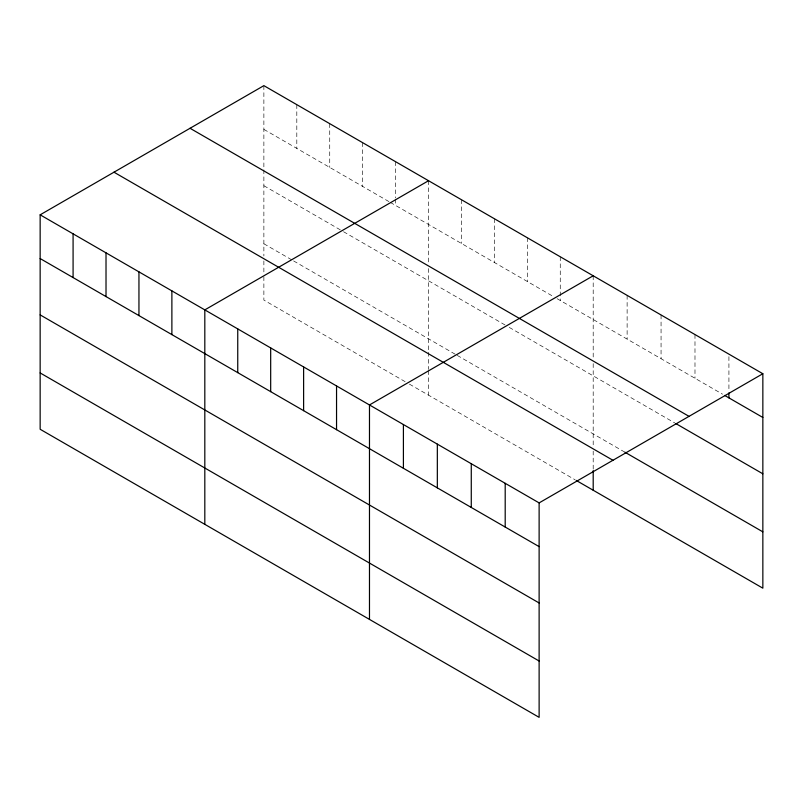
<?xml version="1.0" encoding="UTF-8"?>
<svg xmlns="http://www.w3.org/2000/svg" width="803" height="803" viewBox="0 0 803 803"><rect width="100%" height="100%" fill="white"/><g stroke="black" fill="none" stroke-linecap="round" stroke-linejoin="round"><path stroke-width="0.6" stroke-dasharray="4.01 3.01" d="M263.876 85.65L263.876 168.58M263.876 129.383L389.224 201.764M390.288 202.376L552.825 296.217M557.081 298.666L722.559 394.203M263.876 185.724L342.49 231.113M343.543 231.726L505.027 324.954M509.273 327.403L674.841 422.99M263.876 243.761L292.553 260.323M293.617 260.935L456.154 354.775M457.218 355.388L625.005 452.26M405.164 381.676L263.876 300.101L263.876 275.61M409.41 384.125L575.139 479.803M728.923 356.642L728.923 391.633M694.986 334.56L694.986 378.293M661.06 314.967L661.06 358.7M627.123 295.374L627.123 339.117M593.196 275.79L593.196 358.71M593.196 363.608L593.196 446.147M593.196 451.045L593.196 469.414M560.263 256.779L560.263 300.513M527.33 237.758L527.33 281.492M494.397 218.747L494.397 262.481M461.464 199.736L461.464 243.47M428.531 180.725L428.531 263.645M428.531 268.543L428.531 351.082M428.531 352.306L428.531 369.45M428.531 370.675L428.531 395.166M395.598 161.704L395.598 197.939M395.598 199.194L395.598 205.438M362.665 142.693L362.665 186.426M329.732 123.682L329.732 167.415M296.809 104.671L296.809 148.404M263.876 169.804L263.876 256.016M263.876 260.915L263.876 274.385"/><path stroke-width="1.2" d="M40.15 214.823L539.124 502.899L539.124 717.35L40.15 429.264L40.15 214.823L263.876 85.65L762.85 373.736L762.85 588.177L576.203 480.425M428.531 180.725L204.815 309.888L204.815 524.329M593.196 275.79L369.48 404.953L369.48 619.394M539.124 502.899L762.85 373.736M724.677 395.427L762.85 417.47M190.04 128.279L689.024 416.356M675.905 423.603L762.85 473.81M625.005 452.26L762.85 531.847M113.976 172.193L612.96 460.28M40.15 258.556L539.124 546.632M40.15 314.886L539.124 602.973M40.15 372.933L539.124 661.01M728.923 392.878L728.923 397.876M593.196 470.638L593.196 490.231M505.197 483.316L505.197 527.049M471.271 463.722L471.271 507.456M437.334 444.129L437.334 487.863M403.407 424.546L403.407 468.279M336.547 385.942L336.547 429.675M303.614 366.921L303.614 410.664M270.681 347.91L270.681 391.643M237.748 328.899L237.748 372.632M171.882 290.867L171.882 334.61M138.949 271.856L138.949 315.589M106.016 252.845L106.016 296.578M73.083 233.834L73.083 277.567"/></g></svg>
